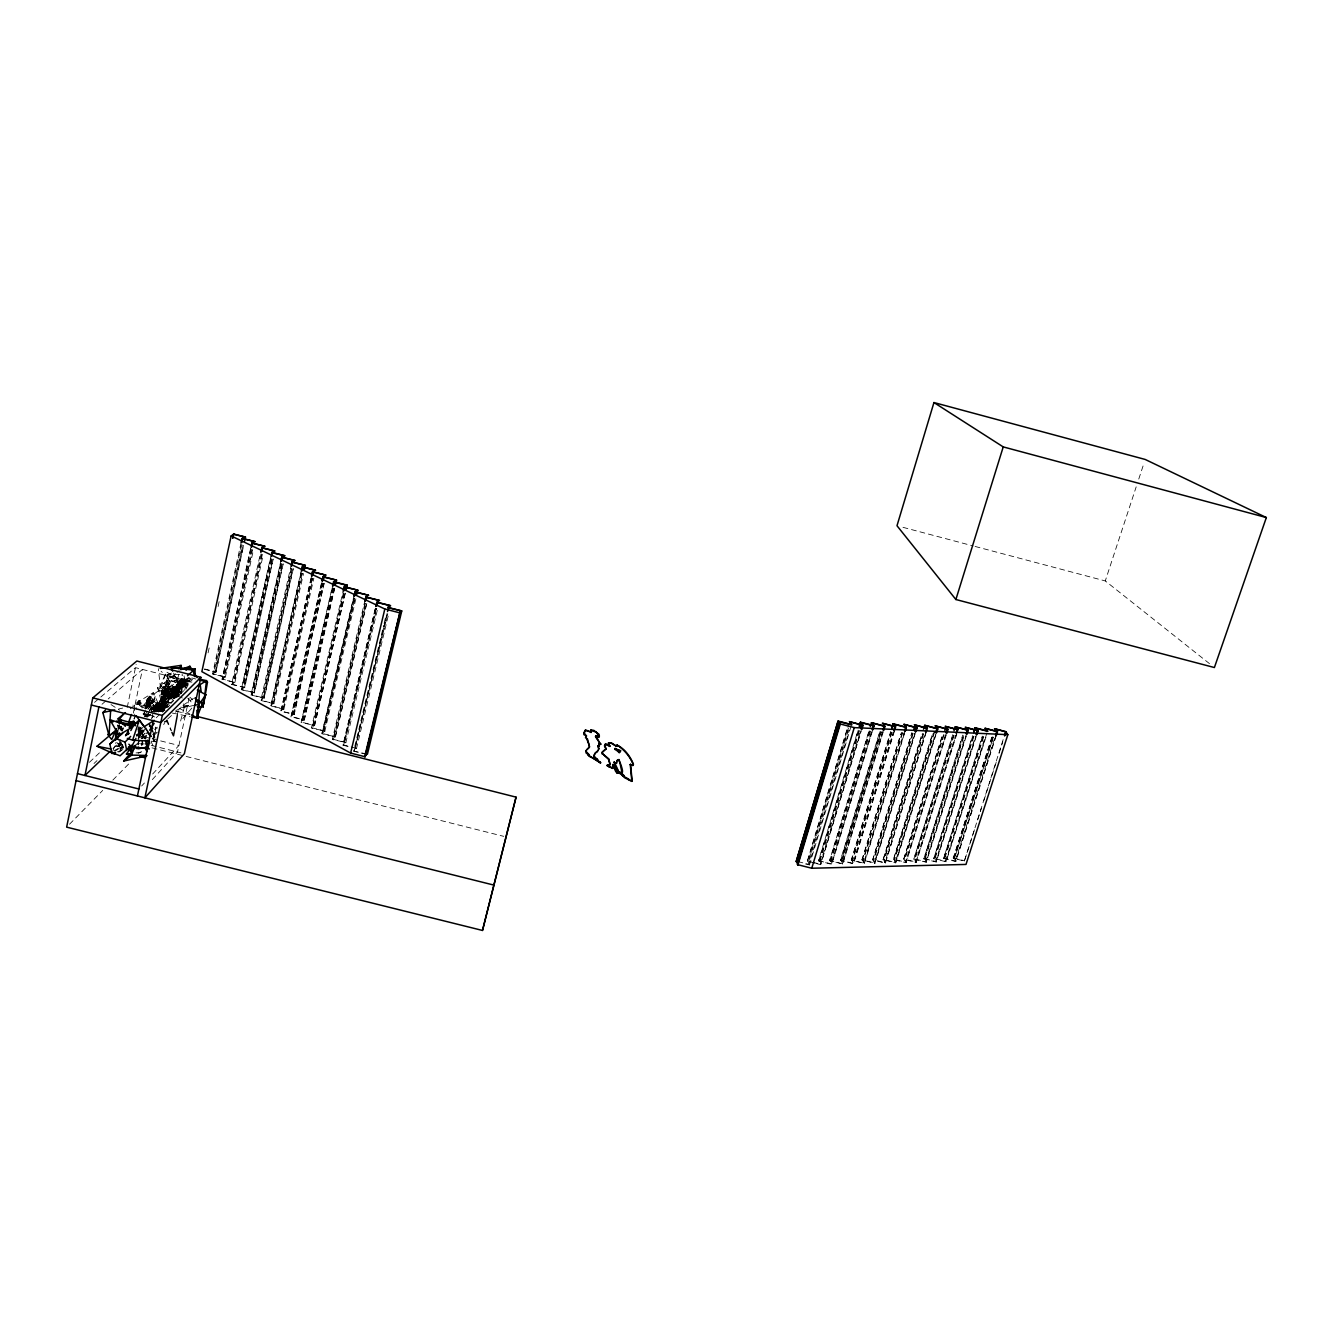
<?xml version="1.0" encoding="UTF-8"?>
<svg xmlns="http://www.w3.org/2000/svg" width="1333" height="1333" viewBox="0 0 1333 1333"><rect width="100%" height="100%" fill="white"/><g stroke="black" fill="none" stroke-linecap="round" stroke-linejoin="round"><path stroke-width="0.75" stroke-dasharray="5 3.75" d="M146.88 707.923L149.746 702.591L151.462 701.824L148.513 709.373M162.209 693.01L163.243 695.276L166.292 693.727L165.475 696.559L162.426 698.125L161.143 694.426L162.209 693.01L164.226 693.727M164.492 694.543L164.526 691.011L165.942 691.011L165.775 698.059L159.743 708.356L155.494 706.09L161.276 698.809L164.526 691.011L163.576 700.775L159.743 708.356M155.794 709.673L154.028 711.872L154.028 710.556L155.794 709.673L155.228 711.822M138.365 744.93L138.465 739.165M138.499 737.249L138.632 729.551L146.097 738.649M165.775 705.157L166.325 706.473L162.726 709.489L160.71 709.689L165.775 705.157L162.126 707.806L162.726 709.489L160.527 711.755M123.103 747.68L120.303 749.812L120.72 738.765M175.206 694.31L174.19 698.175L176.623 697.742L178.472 693.243L175.206 694.31L174.19 698.175L178.555 696.076M119.32 728.568L119.42 726.218L118.304 729.634L119.987 728.485L120.253 726.068L118.904 726.668M163.909 694.876L168.458 688.644L169.624 688.828L166.592 694.126L163.909 694.876L163.642 692.593L168.458 688.644M182.071 690.511L182.371 684.545L188.353 684.845M141.815 745.814L142.214 739.598M142.364 737.516L142.914 729.218M179.838 680.63L175.056 688.661L177.222 688.445L178.872 686.295L180.838 681.08L179.838 680.63L173.157 694.576L171.374 692.71L177.089 684.379L183.587 677.681L184.404 678.18L177.672 687.645L175.623 687.545L183.587 677.681M180.655 684.429L180.755 683.079L179.255 683.629L177.689 686.278L180.655 684.429L177.689 686.278M181.438 693.577L181.521 692.394L180.938 693.377M179.189 685.729L179.255 683.629M178.872 686.295L180.838 681.08M142.181 744.63L142.331 743.181L140.315 743.947M151.279 712.489L153.278 692.66L132.85 705.14M172.973 691.527L173.123 690.144L170.674 690.527L169.208 692.76L172.973 691.527L169.358 691.36M170.674 690.527L169.208 692.76M171.657 692.36L173.123 690.144M134.333 719.07L134.5 717.504M156.578 711.355L177.072 688.578L186.153 680.58L186.52 681.763L179.222 688.111L160.51 710.172M183.787 683.929L185.237 678.814L180.388 685.062L181.938 685.595L183.787 683.929L182.238 683.379L180.388 685.062M150.029 698.342L151.262 697.626L148.296 706.607L146.097 708.823L148.546 700.975L151.196 698.192M120.936 730.267L121.453 726.352M181.838 691.994L180.921 682.013L167.758 675.631L164.126 694.26L180.355 697.559M179.338 692.627L182.154 674.348M176.156 696.443L178.939 679.363L166.325 671.865L158.427 689.977L176.156 696.443L161.443 685.995L166.325 671.865M178.622 674.348L177.639 679.963L179.272 697.326L163.676 683.446L179.272 670.599M150.179 698.059L147.48 699.009L149.363 696.043L150.929 696.326L149.429 702.158L146.147 707.94M177.256 715.571L178.372 709.489L175.339 712.172M164.126 694.26L167.758 675.631M163.426 702.774L166.792 690.961L166.192 687.711L169.224 684.096L167.858 686.228L168.341 689.894L163.426 702.774L156.894 711.922L153.945 710.322M154.095 705.407L154.528 709.073L154.095 705.407L156.578 703.224L157.594 704.091L156.061 705.324L157.027 706.973L155.311 709.239M141.765 738.215L143.331 730.584M122.303 731.25L123.119 727.268M127.235 707.406L136.149 664.334M133.333 713.122L142.414 669.416L108.223 698.909M150.729 712.172L158.294 710.389L159.31 705.49L161.36 703.024L159.86 703.124L157.594 706.023L155.911 710.706L152.495 711.689M189.869 681.863L189.786 680.063L178.122 685.329L167.408 696.159L168.941 698.142L171.007 698.042L180.838 687.078L189.869 681.863L189.786 680.063M151.995 717.87L154.561 705.674L164.592 708.206M189.069 698.109L177.506 751.995L151.229 780.805M208.081 652.853L209.398 646.822M218.095 606.532L219.395 600.5M241.106 542.581L212.547 674.098L225.61 677.047L212.847 673.798M241.423 544.514L213.313 673.915L214.713 671.899L242.289 545.047M215.18 672.015L242.773 545.164M204.316 669.249L215.879 672.199L243.472 545.347M215.879 672.199L243.739 545.13M250.721 549.063L222.328 678.964L234.858 682.529L222.028 679.263L251.77 543.181M251.187 549.179L222.794 679.097L224.627 677.164L252.504 549.813M252.02 549.679L224.161 677.047L222.028 679.263M225.327 677.347L253.47 549.779M273.232 559.06L244.755 687.461L231.592 684.495L260.768 551.879M261.068 553.795L232.359 684.312L234.158 682.346L262.318 554.495M261.851 554.361L233.692 682.229L231.609 684.495M234.858 682.529L263.284 554.461M283.229 563.826L254.47 692.743L241.256 689.761L271.182 554.611M270.549 558.41L241.54 689.461L254.47 692.743M271.016 558.544L242.006 689.578L243.789 687.595L272.265 559.094M271.782 558.977L243.306 687.461L241.256 689.761M181.938 685.595L185.604 679.53M244.489 687.761L272.965 559.277M293.327 568.641L264.267 698.075L251.004 695.076L280.78 561.41M280.58 563.209L251.271 694.776L264.267 698.075M281.063 563.326L251.754 694.893L253.487 692.877L282.263 563.876M281.78 563.742L253.02 692.76L251.004 695.076M254.203 693.06L282.979 564.059M291.394 564.176L260.835 700.458L273.898 703.774L261.118 700.142L262.818 698.092L291.877 568.558M291.211 568.175L261.585 700.258L263.301 698.209L292.36 568.691M264.001 698.392L293.077 568.874M300.975 572.84L271.032 705.557L283.879 709.206L270.766 705.873L301.641 569.058M301.458 572.957L271.515 705.674L273.182 703.591L302.574 573.44M302.091 573.307L272.698 703.457L270.766 705.873M273.898 703.774L303.524 573.507M324.219 583.237L294.21 714.355L280.796 711.339L311.539 575.989M311.305 577.772L281.046 711.022L294.21 714.355M311.789 577.889L281.53 711.139L283.163 709.023L312.872 578.339M312.389 578.222L282.679 708.889L280.796 711.339M283.879 709.206L313.838 578.289M334.7 588.236L304.374 719.887L290.911 716.871L321.969 580.955M321.736 582.738L291.161 716.537L304.374 719.887M118.254 728.601L120.053 720.82M158.294 710.389L161.36 703.024M322.236 582.871L291.644 716.654L293.243 714.505L323.252 583.304M322.769 583.171L292.76 714.371L290.911 716.871M293.96 714.688L323.986 583.487M345.314 593.168L314.638 725.469L301.108 722.436L332.534 585.92M332.284 587.686L301.358 722.103L314.638 725.469M332.783 587.803L301.841 722.219L303.407 720.037L333.75 588.303M333.25 588.17L302.924 719.92L301.125 722.436M304.124 720.22L334.483 588.486M311.655 727.718L324.985 731.101L311.422 728.068L343.164 590.986M343.414 592.885L312.155 727.851L313.672 725.619L344.364 593.235M343.864 593.102L313.188 725.502L311.422 728.068M314.405 725.802L345.097 593.418M366.792 603.399L335.449 736.782L321.836 733.75L353.911 596.101M322.069 733.4L353.662 597.867M354.145 598L322.553 733.517L324.036 731.267L355.045 598.334M354.561 598.2L323.552 731.134L321.836 733.75M324.769 731.45L355.994 598.267M332.567 739.132L346.013 742.531L332.334 739.482L364.775 601.216M365.009 603.083L333.05 739.248L334.5 736.949L365.842 603.482M365.342 603.349L334 736.832L332.334 739.482M335.233 737.132L366.592 603.666M356.661 748.33L342.931 745.264L375.739 606.432M375.456 608.181L343.164 744.914L352.812 747.346M375.956 608.298L343.647 745.03L376.772 608.564M376.273 608.431L344.564 742.581L342.931 745.264M345.797 742.881L377.706 608.481M138.182 729.651L139.032 726.135M365.992 754.245L353.645 751.112L376.906 653.837M377.389 651.804L383.637 625.56M384.121 623.544L385.837 615.746M387.02 613.58L354.361 750.879L387.77 613.813M355.228 748.38L387.27 613.68M356.461 748.696L388.719 613.73M145.497 738.315L146.047 736.016L145.03 738.665M184.67 690.227L186.037 684.579L173.29 675.864L166.508 690.444L175.506 698.209M147.28 717.237L148.513 712.089M164.409 710.422L164.725 709.173L158.844 711.755M158.477 712.089L158.81 710.822L164.692 708.24L164.376 709.506L159.96 711.439M173.873 698.959L177.372 685.245L187.436 687.461M161.576 701.391L167.158 680.363L187.187 684.079L171.424 693.593L161.576 701.391L171.674 702.758M144.864 706.89L149.363 696.043M141.798 745.064L142.331 743.181M151.462 701.824L147.846 708.406M162.426 698.125L163.243 695.276M187.886 684.612L187.603 683.196L180.172 685.579L174.69 689.561L175.606 691.744L187.886 684.612L179.338 686.678L174.69 689.561M187.303 684.179L187.603 683.196M815.013 863.251L807.365 860.901L847.555 727.585M807.465 861.335L848.888 723.952M848.421 728.135L808.198 861.518L808.864 864.384L849.304 730.334M848.305 730.251L808.664 861.651L809.464 864.934L805.432 863.917M809.464 864.934L850.987 726.518M872.149 731.884L831.742 864.434L818.529 860.668L858.069 730.084M818.629 861.101L858.219 730.434M858.935 730.617L819.345 861.285L820.078 864.117L860.468 730.917M859.435 730.734L819.828 861.401L820.661 864.684L816.679 863.667M861.551 729.051L820.661 864.684L861.101 731.4M883.079 732.367L842.706 864.167L829.559 860.435L869.083 730.567M829.676 860.868L869.216 730.917M869.949 731.101L830.392 861.051L831.159 863.867L871.515 731.417M870.432 731.234L830.859 861.168L831.759 864.434M872.598 729.551L831.625 863.984L818.529 860.668M894.476 730.951L853.553 863.917L840.473 860.202L879.93 731.167M840.59 860.635L880.08 731.517M880.796 731.7L841.306 860.818L842.106 863.617L882.429 731.9M841.773 860.935L881.28 731.834L841.773 860.935L842.723 864.167M883.512 730.051L842.589 863.734L829.559 860.435M904.54 733.4L864.284 863.684L851.27 859.985L890.677 731.65M851.387 860.402L890.844 732M891.56 732.184L852.104 860.585L852.953 863.367L893.21 732.467M892.044 732.3L852.57 860.701L853.553 863.917M894.293 730.601L853.42 863.501L840.473 860.202M915.121 733.866L874.898 863.434L861.934 859.752L900.725 734.1M862.084 860.185L901.491 732.467M902.208 732.65L862.784 860.352L863.667 863.134L903.891 732.933M902.674 732.783L863.251 860.468L864.284 863.684M904.99 731.084L864.151 863.251L851.27 859.985M926.168 732.434L885.395 863.184L872.648 859.952L911.822 732.717M872.648 859.952L911.989 733.05M912.688 733.233L873.348 860.135L874.281 862.884L914.471 733.4M913.172 733.367L873.815 860.252L874.898 863.434M915.554 731.567L874.748 863.001L861.934 859.752M123.419 746.68L120.653 749.246L122.186 744.314M935.883 734.883L895.776 862.951L883.112 859.735L922.219 733.183M883.112 859.735L922.403 733.517M923.102 733.7L883.796 859.902L884.779 862.651L924.885 733.95M923.586 733.817L884.262 860.035L885.395 863.184M925.985 732.1L885.229 862.768L872.498 859.535M946.113 735.333L906.04 862.718L893.443 859.518L932.533 733.633M893.443 859.518L932.717 733.983M934.016 732.2L894.143 859.685L895.159 862.418L935.233 734.416M934.5 732.317L894.593 859.802L895.776 862.951M936.316 732.567L895.609 862.534L882.963 859.318M956.844 733.883L916.221 862.484L903.691 859.302L942.681 734.216M903.691 859.302L942.864 734.55M943.564 734.733L904.374 859.468L905.424 862.184L945.464 734.866M944.031 734.85L904.824 859.585L906.057 862.718M946.547 733.033L905.89 862.301L893.293 859.102M966.225 736.299L926.268 862.251L913.821 859.085L952.762 734.666M913.821 859.085L952.962 735M953.645 735.183L914.488 859.252L915.588 861.951L955.544 735.399M954.111 735.299L914.955 859.368L916.221 862.484M957.261 731.567L916.038 862.068L903.524 858.885M143.781 714.938L145.564 709.289M976.139 736.732L936.233 862.018L923.836 858.869L962.726 735.1M923.836 858.869L962.926 735.449M963.626 735.616L924.519 859.035L926.268 862.251M924.969 859.152L964.076 735.733M925.652 861.718L965.559 735.849M966.642 734L926.102 861.834L913.655 858.669M985.903 737.266L946.08 861.801L933.75 858.652L972.557 735.666M933.75 858.652L974.023 732.034M973.457 736.183L934.433 858.835L935.599 861.501L975.456 736.283M182.838 684.012L183.238 682.746L187.42 681.163L183.554 684.479L182.838 684.012L187.42 681.163M183.554 684.479L183.238 682.746M186.703 680.696L187.02 682.413M973.906 736.299L934.883 858.952L936.233 862.018M976.539 734.45L936.049 861.601L923.669 858.452M996.234 735.716L955.828 861.568L943.581 858.452L982.321 736.099M943.581 858.452L982.538 736.433M983.221 736.616L944.247 858.619L945.447 861.268L985.237 736.799M983.671 736.732L944.68 858.735L946.08 861.801M986.953 732.967L945.897 861.385L933.583 858.252M974.456 829.759L964.359 861.068L953.295 858.252L991.985 736.532M953.295 858.252L992.202 736.866M992.885 737.032L953.945 858.419L955.194 861.051L994.935 737.232M954.395 858.519L993.335 737.149L954.395 858.535L955.828 861.568M996.018 735.383L955.628 861.168L943.397 858.052M964.359 861.068L1003.216 739.432M977.606 819.978L981.388 808.248M983.904 800.417L996.517 761.293M999.034 753.462L1002.816 741.731M1209.498 663.651L1105.274 580.938L1136.183 486.878M1138.765 479.047L1143.914 463.367M152.279 709.906L153.845 705.79L152.812 702.791L155.178 696.709L152.662 698.492L150.462 703.224L151.046 706.807L149.363 710.322M145.43 708.973L150.096 697.776M175.056 688.661L179.139 682.329L180.472 682.096L176.689 692.144L173.157 694.576M148.996 711.455L151.829 708.456L150.412 709.223L147.646 706.757L151.262 697.626M177.222 688.445L179.838 684.479M112.589 751.712L116.121 742.331M153.712 707.356L156.578 703.224M162.693 689.977L160.56 695.476L165.175 689.361M161.876 703.524L157.227 710.156L156.161 709.906L160.027 703.357L161.876 703.524L158.594 710.606L157.527 710.372L160.893 703.241M150.479 704.224L152.379 699.458L155.178 696.709M155.911 710.706L160.627 702.608M176.223 696.726L162.976 693.127L169.874 675.931L187.82 685.345L186.12 689.028M181.705 678.83L175.106 693.527L172.807 695.626L169.891 694.76L181.321 678.397L172.807 695.626M142.214 730.234L139.049 730.101L140.765 725.935M152.812 702.791L154.328 698.092L155.711 697.326M162.609 712.339L165.642 705.19L164.859 686.212L146.18 699.808L155.178 711.205M144.897 716.004L147.113 710.772M174.79 688.295L175.439 686.862L174.19 686.712L162.493 696.809L163.259 698.892L165.409 698.292L174.79 688.295L171.574 689.861L163.259 698.892M173.557 688.128L174.19 686.712M164.542 689.694L160.56 695.476L163.326 689.661C160.493 686.245 165.542 684.046 164.542 689.694L162.709 693.777L165.409 698.292M138.499 732.817L140.881 727.535L139.915 733.517L136.699 735.716M182.238 683.379L185.237 678.814M171.857 697.309L179.355 689.644L171.057 694.86L170.191 696.759L171.857 697.309L179.355 689.644M152.762 711.522L159.36 708.09L160.96 710.122L164.292 709.673L162.476 711.439L163.526 711.255L161.326 711.255L160.826 709.106L157.777 710.039M169.891 694.76L181.321 678.397M163.709 724.635L165.492 721.036M177.672 687.645L184.404 678.18M143.264 714.588L144.181 712.838L144.947 715.088M136.849 736.632L140.382 729.851L144.597 738.365M180.272 682.829L181.838 679.23L180.405 679.363L178.722 682.579L180.272 682.829L181.838 679.23M178.839 682.979L180.405 679.363M177.156 686.162L178.122 684.346M120.703 742.531L118.837 745.913L121.82 743.114M138.199 730.901L140.132 727.401M180.522 686.712L186.353 679.58L185.254 679.23L178.472 686.778L180.522 686.712L182.404 682.896L184.554 682.063M119.82 745.897L121.736 742.514M353.645 751.112L367.425 754.178M154.595 735.216L153.062 737.632L154.595 735.216L152.745 734.616M150.896 708.573L153.395 704.324L152.795 701.791M142.714 706.907L142.081 707.973L139.015 701.125L139.648 700.292L142.714 706.907L144.847 708.273M119.92 729.251L121.786 726.202M175.756 688.811L157.527 687.378L162.593 706.19L165.275 705.707L175.756 688.811L178.689 693.677M159.46 708.806L160.676 706.857L164.576 707.523L166.742 706.223L163.492 708.706L159.46 708.806L159.493 710.339L163.026 710.039L166.408 706.757M159.493 710.339L160.676 706.857M147.98 709.406L150.596 705.324L150.462 703.224L151.046 706.807M171.374 692.71L174.906 690.261L180.472 682.096M175.623 687.545L179.072 682.279L178.272 682.929L182.071 679.763M120.303 749.812L125.685 741.465M169.224 684.096L167.691 683.912L165.309 687.545L165.275 690.411L160.477 700.825L152.479 709.523L156.894 709.922L164.109 701.458M166.192 722.086L166.458 720.27M181.538 691.777L171.474 693.81L162.493 699.258L163.292 704.74L165.625 701.241L173.707 695.959L177.822 695.443M183.154 682.146L185.254 679.23M138.249 731.217L140.115 728.451M166.908 691.094L170.874 685.695L168.824 686.195L165.759 690.677L166.908 691.094L170.874 685.695M165.759 690.677L169.741 685.279M176.972 696.093L178.455 694.826L177.706 694.276L175.14 695.843L177.556 695.409M140.265 706.423L144.314 705.607L153.278 692.66L161.676 710.989M183.621 683.246L186.353 679.58M175.339 673.615L160.91 691.477L158.31 668.716M122.736 746.163L118.137 752.678L123.236 749.229M166.142 703.058L172.024 694.093L176.972 689.261L170.941 693.876L164.109 701.841L166.142 703.058L167.325 702.124L177.022 689.761M161.143 694.426L163.559 692.843M139.632 704.84L140.815 702.574L137.882 702.408L136.682 704.007L139.632 704.84L136.682 704.007M137.999 738.482L141.481 733.817L145.264 733.267M136.682 704.69L137.882 702.408M145.13 708.673L149.746 702.591M172.54 696.542L178.255 688.844L186.52 681.763M158.427 689.977L161.443 685.995L178.939 679.363M146.68 735.149L144.597 737.882L144.031 735.366L146.647 733.25M139.082 704.657L137.982 701.641L139.648 700.292M178.472 686.778L180.671 682.796L184.087 680.98M133.767 718.904L135.183 717.154M186.153 680.58L153.678 709.306L172.957 693.677L187.836 678.297L188.753 678.58L183.071 685.129L181.088 683.846L188.186 677.364M151.345 718.67L153.645 715.854M138.715 736.316L142.698 731.55M180.172 685.579L181.055 687.145L175.606 691.744L185.637 684.262M142.631 738.149L145.23 735.549M157.944 711.205L163.909 703.891L173.473 695.376M149.529 704.024L145.63 707.806L144.78 706.84L147.796 703.341L149.529 704.024L148.08 705.624M142.964 705.973L146.647 701.691M163.976 695.876L161.743 693.993L163.892 692.31L166.425 694.076L162.009 698.125L175.439 686.862M166.425 694.076L162.493 696.809M136.366 735.583L141.215 730.051M151.562 710.106L154.495 706.79M168.941 698.142L179.022 686.895L189.636 680.763M117.054 746.563L119.753 743.564M176.589 688.345L183.454 684.612L183.754 685.545L179.588 688.644L177.172 689.811L176.589 688.345L183.454 684.612M177.172 689.811L183.754 685.545M141.648 785.987L144.414 782.988M152.678 773.99L178.889 745.497L151.579 738.615M170.557 694.293L185.637 680.73M118.57 746.547L121.253 743.731M69.533 824.211L102.724 790.402M112.822 780.122L130.134 762.493M170.674 702.891L173.307 700.208M167.408 696.159L169.474 696.059L179.938 685.529L190.019 681.18M153.812 735.683L157.861 731.617M175.19 689.428L150.096 710.189M144.98 716.921L147.88 714.038M148.546 716.471L150.696 714.355M155.744 712.089C164.526 706.173 172.374 690.461 181.121 688.378L157.694 711.805M169.624 688.828L163.642 692.593M136.632 735.833L146.663 728.035M156.194 717.821L160.543 713.538M170.707 703.557L173.623 700.691M180.888 693.56L183.787 690.711M164.109 701.841L176.972 689.261M121.303 730.984L123.369 728.451M144.664 716.271L146.93 714.071M112.988 748.563L118.87 742.898L118.304 745.63L121.47 743.714L122.369 747.18M94.01 763.492L97.009 760.626M150.112 709.906L154.561 705.674M181.088 683.846L182.021 684.262L189.103 677.647M89.428 762.309L101.391 751.012M136.799 743.981L140.965 740.048M142.348 738.749L145.13 736.116M165.525 705.84L181.371 690.977M157.294 711.372L162.726 709.756L166.642 706.573L163.909 707.84L167.158 707.29M146.48 716.954L149.363 714.321M173.54 673.082L178.422 684.012L184.471 678.53M151.412 703.924L155.211 700.625L154.545 699.692L153.428 700.575L150.746 702.974L151.412 703.924L155.211 700.625M150.746 702.974L154.545 699.692M180.755 683.079L177.806 684.912M167.775 718.854L173.823 713.505M102.008 704.257L106.673 700.242M164.342 692.377L165.942 691.011M136.549 735.499L139.532 732.967M94.51 702.358L99.225 698.359M100.808 697.026L135.466 667.65L191.435 681.879M162.976 693.127L177.439 681.113L187.82 685.345M144.564 733.933L141.081 736.799L144.031 735.366M182.171 684.662L186.603 681.096M130.267 708.789L135.016 704.974L136.949 709.723M163.292 704.74L171.657 698.009L180.022 694.676M169.841 705.24L160.826 711.006M146.547 716.871L149.779 714.305M138.715 730.651L144.997 725.735M170.191 696.759L178.889 689.361M178.005 689.511L180.705 687.428L153.528 709.456M144.93 716.487L147.78 714.321M177.822 686.862L176.856 687.595L181.571 684.096M188.186 683.612L184.071 686.145M145.53 715.754L148.53 713.588M145.697 716.687L148.796 714.538L151.479 715.738M169.591 703.724L154.328 711.305L168.341 705.19M139.049 730.101L142.131 727.985M183.004 705.274L193.435 698.425M121.036 730.534L123.136 729.218L121.003 727.435M180.921 682.013L165.275 691.81L182.388 697.975M167.042 707.04L164.109 708.856L160.71 708.39M148.863 699.258L146.447 700.675L146.947 704.59L149.363 703.158L148.863 699.258L148.546 703.607L149.363 703.158M144.514 730.834L137.716 734.566L144.547 732.084M159.36 708.09L161.026 707.09L162.493 709.639M156.244 711.389L160.826 709.106M117.804 748.996L123.969 745.497L116.787 743.664M146.947 704.59L147.28 700.242L146.447 700.675M154.578 711.605L160.543 708.456M137.816 728.834L141.248 727.035M138.415 732.6L147.746 730.184M152.429 734.383L156.044 732.533M138.032 753.462L141.598 751.645M137.982 701.641L139.015 701.125M153.262 711.339L155.461 710.272M135.799 745.047L139.448 743.364M155.994 704.774L157.594 704.091M160.66 711.255L164.609 709.656M175.756 710.506L191.952 703.974M178.722 696.692L166.042 675.115L171.557 673.065M146.847 702.374L148.63 701.725M147.43 699.942L149.213 699.292M137.649 729.951L141.515 728.601M139.249 731.984L143.181 730.617M149.113 696.959L150.929 696.326M174.54 697.159L177.822 696.076M165.042 710.439L161.926 711.455L163.226 708.906L164.675 709.056M155.611 727.835L157.444 727.235M164.376 721.703L166.975 720.886M117.471 751.812L121.203 750.646M154.378 729.318L157.094 728.501M166.508 690.444L186.037 684.579M155.661 710.306L164.509 708.556M161.026 707.09L153.095 710.489L154.378 712.389M155.494 706.09L161.91 704.324M163.676 683.446L177.639 679.963L191.902 682.146M138.182 734.033L142.198 733.1M118.704 708.973L122.669 708.073M163.909 707.84L169.858 706.573M162.593 706.19L168.325 704.99M160.91 691.477L183.937 686.795L182.388 675.115M178.739 683.529L180.055 683.296M136.049 752.928L143.148 751.912M156.461 710.122L158.86 709.822M160.96 710.122L163.243 709.839M138.215 731.834L143.931 731.184M175.839 686.528L178.005 686.295M178.722 682.579L180.155 682.446M180.538 679.763L181.954 679.613M183.287 705.774L191.036 705.274M139.199 730.317L143.164 730.051M166.042 675.115L180.138 674.448M178.439 685.712L180.488 685.629M183.271 706.457L191.269 706.623M164.509 709.073L150.646 708.639L155.844 711.705M138.199 731.667L144.114 731.884M176.206 686.745L178.255 686.845M137.882 703.091L140.815 702.574M114.738 746.13L122.603 746.58M151.012 741.215L155.111 741.448L152.678 738.149M180.505 707.173L184.254 707.506L194.135 705.34L180.555 721.22L184.254 707.506L183.621 703.841M150.312 709.339L151.662 709.473M168.425 689.528L169.591 689.711M177.422 696.343L178.605 696.542M172.34 713.072L190.086 716.654M135.966 734.683L149.629 738.132M151.246 745.38L180.938 752.862M152.029 747.846L184.187 755.928M186.187 756.444L503.707 836.341M323.969 733.883L335.449 736.782M807.365 860.901L811.13 861.851M813.013 862.334L820.545 864.251M797.984 861.618L809.348 864.5M176.656 711.255L190.702 714.821M953.095 857.835L964.176 860.651M204.599 668.966L216.163 671.915M231.892 684.196L244.755 687.461M903.008 527.335L973.09 545.913M975.09 546.447L1105.274 580.938M191.852 677.964L195.768 679.014M146.18 699.808L165.642 705.19M160.027 703.357L161.01 703.641M172.207 692.66L175.106 693.527M165.475 696.559L162.509 694.276M184.637 679.863L185.737 680.197M171.057 694.86L172.707 695.409M166.692 689.744L167.841 690.161M168.824 686.195L169.958 686.612M150.046 715.005L157.577 718.17M178.755 681.829L179.772 682.279M178.422 684.012L185.837 687.678M183.937 686.795L170.724 680.213L161.076 671.265M189.103 677.93L192.585 679.713M143.014 713.905L146.13 715.538M173.29 675.864L187.486 683.396M179.089 708.19L189.736 713.921M117.054 742.748L124.186 746.98M165.292 700.908L167.325 702.124M162.493 699.258L165.625 701.241M182.371 684.545L187.253 687.678M111.022 704.574L119.52 710.172M144.314 705.607L150.946 710.089M169.874 675.931L177.439 681.113L181.405 696.359M143.831 713.122L148.663 716.554M117.471 725.252L121.986 728.534M157.294 707.173L158.144 707.806M188.07 677.714L193.935 682.463M182.021 684.262L183.071 685.129M147.796 703.341L148.763 704.157M176.056 697.642L171.424 693.593L167.158 680.363M177.372 685.245L182.971 690.561M189.953 697.209L192.752 699.858M174.906 690.261L176.689 692.144M187.753 698.159L191.585 702.458M180.338 687.478L181.121 688.378M152.512 738.449L155.111 741.448M164.859 686.212L174.506 698.659M169.474 696.059L171.007 698.042M153.428 700.575L154.095 701.508M151.862 702.091L152.529 703.041M141.481 733.817L144.747 738.665M179.338 686.678L180.222 688.245M119.187 725.135L121.936 730.401M140.382 729.851L144.464 738.499M166.258 720.203L171.091 730.617M138.182 732.9L143.431 744.181M151.296 741.998L152.962 745.714M157.527 687.378L165.275 705.707M175.956 688.528L176.856 690.694M118.937 725.452L120.52 729.284M166.975 719.62L171.34 730.434M178.289 686.495L178.872 687.961M138.615 700.791L140.198 707.007M159.16 710.122L159.777 711.739M122.069 744.347L123.436 748.03M153.428 733.6L155.161 739.065M182.621 685.212L182.921 686.145M138.632 729.551L141.481 738.765M153.395 704.324L153.845 705.79M182.204 686.412L182.588 687.711M117.354 724.919L118.787 730.467M153.212 732.5L155.128 741.948M119.02 739.465L120.653 749.246M184.054 675.848L185.937 687.261M143.481 734.533L144.031 738.082M179.622 684.995L179.405 683.379L179.422 684.862M138.515 728.001L139.815 737.949M154.178 732.267L154.911 737.965M166.325 691.844L166.592 694.126M138.349 734.633L138.965 741.598M153.312 737.899L153.628 741.731M155.311 727.068L155.494 732.983M134.55 705.374L134.75 716.521M156.894 709.922L156.894 711.922M149.413 698.309L148.43 702.708L146.647 703.374L147.646 698.959L149.413 698.309M185.354 682.746L182.254 686.162L185.354 682.746M185.454 683.512L183.188 686.662L186.287 683.229L185.454 683.512M151.679 709.106L150.496 708.739L151.679 709.106"/><path stroke-width="1.5" d="M608.548 758.677L609.981 764.909L606.998 765.559L610.247 764.509L608.548 758.677L602.533 753.745L602.349 751.979L604.832 749.763M115.554 738.832L116.021 729.051M127.751 749.113L131.317 751.229L131.65 745.18M192.069 717.054L197.984 718.237L199.5 690.127M115.888 731.534L109.023 735.633L110.622 710.789M616.646 746.363L611.38 742.831L608.448 742.931L609.798 746.447L605.399 744.047L610.064 746.047L608.198 743.331L611.114 743.214L616.646 746.363L616.979 745.014C624.76 748.796 630.259 756.378 633.475 764.326L632.825 765.475L630.276 764.575L632.825 765.475M133.383 724.935L133.833 721.153M195.268 698.559L203.666 704.141L206.498 680.613L199.017 679.03M587.153 739.182C584.037 734.216 590.019 744.764 589.303 747.313L587.153 749.213M587.403 738.782L589.586 746.913L585.903 750.829M585.454 737.682L586.487 735.983L583.904 732.683L585.52 729.951L591.335 732.167L585.254 730.351L583.804 734.55L586.487 735.983M191.519 714.888L196.834 717.754L198.784 704.757L205.882 694.726L197.317 690.144M127.785 734.533L128.435 730.701L125.569 735.766M203.666 704.141L207.481 682.179L206.498 680.613L198.317 685.762M177.256 715.571L173.507 735.833L171.89 732.35M200.85 677.297L162.309 715.438L144.864 797.834L184.371 753.728L200.85 677.297L136.849 661.018L92.793 697.875L66.65 827.143L482.496 930.451L516.054 797.134L198.734 716.854M98.909 706.94L84.962 775.489L110.039 751.395M137.416 795.984L153.278 720.67M231.142 535.933L201.866 671.649L350.612 753.078L365.159 756.761L400.833 611.031L399.633 612.813L384.82 608.998L231.142 535.933L233.742 534.033L245.489 537.082L244.622 541.115M232.592 538.282L233.475 534.25L245.489 537.082M232.875 538.065L233.742 534.033M133.283 746.38L137.066 748.546L137.282 747.513M241.106 542.581L242.273 538.332L255.236 541.698L241.989 538.532L244.039 536.982M241.856 542.498L242.739 538.449L244.522 537.099M251.154 547.03L252.054 542.964L265.084 546.347L251.77 543.181L253.787 541.598M251.637 547.147L252.52 543.081M260.768 551.879L261.918 547.646L275.015 551.029L261.651 547.863L263.634 546.247M261.518 551.779L262.401 547.763L264.101 546.363M271.465 556.528L272.365 552.495M280.78 561.41L281.68 557.361L283.579 555.678M281.03 561.193L281.946 557.144L295.143 560.56L281.68 557.361M281.513 561.31L282.413 557.261L284.062 555.811M291.177 566.008L292.094 561.943L305.357 565.375L304.441 569.441M291.66 566.142L292.577 562.076L294.176 560.593M301.425 570.824L302.341 566.808L315.654 570.257L302.091 567.042L303.907 565.292L302.991 569.308M301.908 570.957L304.391 565.425L303.491 569.424M311.522 575.989L312.455 571.957L314.205 570.174M311.772 575.756L312.688 571.707L326.068 575.173L312.439 571.94M312.255 575.873L314.705 570.307M321.969 580.955L324.619 575.09M322.203 580.721L323.136 576.656L336.566 580.138L335.633 584.187M115.571 740.248L117.821 730.534M322.686 580.838L325.102 575.223M332.517 585.92L335.116 580.072L334.183 584.121M332.75 585.67L333.667 581.655L347.18 585.154L346.247 589.153M333.25 585.804L335.616 580.188M343.164 590.986L344.314 586.703L357.877 590.219L356.727 594.485M343.881 590.869L346.213 585.204M346.03 589.403L347.18 585.154M353.911 596.101L356.428 590.152M354.128 595.851L355.078 591.802L368.691 595.318L354.861 592.052M354.628 595.984L356.927 590.269M364.775 601.216L365.925 596.951L379.605 600.483L365.709 597.201L367.242 595.251M365.475 601.083L367.741 595.384M375.739 606.432L378.155 600.417M375.939 606.165L376.889 602.149L390.636 605.699L376.689 602.416M376.439 606.298L378.672 600.55M350.612 753.078L384.82 608.998M387.503 611.564L389.686 605.765M388.236 609.664L389.186 605.632L387.77 607.665L401.766 610.947L387.953 607.398M365.159 756.761L400.317 610.897L364.659 756.644L366.492 754.361M401.766 610.947L367.425 754.178M482.496 930.451L516.054 797.134M146.747 755.911L123.686 761.06L131.717 755.095L134.416 745.847M838.09 721.07L796.184 861.585L838.09 721.07L851.587 724.552M933.95 402.549L896.992 525.735L955.878 599.517L1214.396 667.533L1266.35 517.554L1145.197 459.452L933.95 402.549L1003.232 446.905L1266.35 517.554M797.534 864.634L796.917 861.768L838.957 721.603L839.79 723.886L797.534 864.634L811.764 868.233L965.992 864.434L1007.848 734.666L1005.749 731.617L994.501 728.701L1005.965 731.95L1004.699 735.866M798.034 864.75L797.401 861.884L839.457 721.736L840.29 724.019L798.017 864.75M811.764 868.233L854.27 727.618L1007.848 734.666M859.268 726.118L860.468 722.169L873.798 725.602L872.598 729.551M859.418 726.468L860.468 722.169M860.135 726.652L861.335 722.703L862.268 724.952L861.068 728.934M860.618 726.785L861.834 722.819L862.901 725.435L861.701 729.418L862.751 725.085L849.354 721.62L862.901 725.435M870.282 726.635L871.465 722.703L884.729 726.118L883.512 730.051M872.115 729.434L873.315 725.485L872.349 723.236M872.748 729.901L873.948 725.952L872.832 723.352M883.029 729.934L884.246 726.002L883.229 723.752M883.679 730.401L884.879 726.468L883.696 723.886M891.894 727.701L893.11 723.752L906.207 727.135L904.99 731.084M892.06 728.051L893.11 723.752M599.017 736.849L595.884 735.666L595.434 736.616L600.616 744.314L595.701 736.216M893.826 730.484L895.043 726.502L893.976 724.286M894.293 730.601L895.526 726.635L882.346 723.236L895.693 726.985L894.46 724.402M904.507 730.967L905.724 727.018L904.624 724.802M905.157 731.434L906.373 727.485L905.107 724.919M913.921 729.268L915.154 725.302L916.288 727.518L915.071 731.434M914.388 729.401L915.621 725.435L916.954 727.985L915.721 731.9M955.878 599.517L1003.232 446.905M915.554 731.567L916.771 727.635L903.741 724.269L916.954 727.985M923.452 729.234L924.685 725.302L937.549 728.618L936.316 732.567M925.502 731.967L926.735 728.018L925.569 725.819M925.985 732.1L927.218 728.135L914.271 724.785L927.401 728.485L926.035 725.935M935.849 732.45L937.082 728.501L935.866 726.318M936.499 732.9L937.749 728.968L936.333 726.435M944.814 730.767L946.047 726.802L947.313 728.984L946.08 732.9M946.547 733.033L947.763 729.118L934.983 725.802L947.963 729.451L946.73 733.367M953.995 730.717L955.244 726.785L967.891 730.067L966.642 734M956.178 733.417L957.427 729.468L956.128 727.301M966.175 733.883L967.425 729.951L966.108 727.785M966.842 734.333L968.108 730.401L966.558 727.901M973.823 731.717L975.073 727.751L987.586 731.001M974.023 732.034L975.073 727.751M976.089 734.333L977.339 730.417L975.973 728.268M976.539 734.45L977.789 730.534L965.209 727.268L978.005 730.867L976.756 734.783M995.568 735.266L996.817 731.334L995.384 729.201M996.018 735.383L997.267 731.45L984.837 728.235L997.501 731.784L996.234 735.716M1004.482 735.533L1005.749 731.617M127.318 738.382L132.617 740.148L139.315 720.037L151.462 736.499M597.817 745.997L599.167 746.147L599.217 743.714L599.433 745.747L597.817 745.997L598.734 749.079M117.487 738.532L119.553 732.817M125.519 712.605L117.604 718.97L128.701 722.069L131.5 714.471M196.834 717.754L205.882 694.726M116.638 728.751L111.705 739.565L107.673 734.416M119.104 723.352L120.753 719.753M600.217 762.976C586.687 752.912 616.179 772.59 588.286 755.361L588.819 754.428L585.754 751.046M130.851 730.551L132.733 726.852L109.956 719.77L118.787 735.116L132.733 726.852L129.151 727.418M131.317 723.202L131.784 722.286L136.533 723.019L133.367 725.685M591.069 732.55L591.102 729.917L593.918 730.417L599.084 734.4L599.4 736.233L598.317 737.499L595.884 735.666M128.851 744.214L131.55 746.797L135.966 738.332M605.649 743.647L604.432 745.814L605.965 749.263M146.163 746.563L148.163 742.981M130.667 724.735L131.267 723.686M134.7 747.813L135.599 746.297M149.646 730.201L154.178 723.319M586.17 750.429L586.053 752.945L588.553 754.828M129.201 724.769L131.367 722.619M591.435 731.867L591.102 729.917M599.134 736.632L596.051 731.65M588.286 755.361L588.819 754.428M589.569 756.644L588.569 754.945M594.268 756.627L597.467 759.877L594.268 756.627A64.884 17.029 34.4 0 1 597.067 751.662L597.917 750.779M608.281 759.077L602.533 753.745M616.979 745.014C623.527 749.113 630.326 756.527 633.208 764.725M614.93 748.679L620.745 750.679L619.212 752.628L614.93 748.679L620.478 751.079L619.212 752.628M615.113 749.579L615.196 748.296M608.681 766.858L612.697 768.075L606.998 765.559M613.93 762.243L616.479 763.309L617.079 760.393L618.945 759.493C619.795 762.659 626.493 776.556 618.995 772.224C617.596 770.424 611.614 760.476 615.796 762.859L616.762 762.909M613.147 767.541L612.68 764.825L615.729 771.54L617.096 773.073L620.028 773.073C627.11 775.973 620.278 775.573 623.944 775.773M618.995 772.224L614.213 761.843M617.096 773.073L620.028 773.073M630.276 764.575L631.859 781.421L624.61 777.739L622.261 775.09M623.661 776.189L623.811 775.289M628.51 779.538L632.142 781.021L630.542 764.176M178.805 668.683L181.105 665.384L160.21 668.433M132.15 755.128L126.435 754.011L132.217 746.247M612.43 768.475L612.947 764.426L617.362 772.673M118.437 720.52L123.219 714.338M357.877 590.219L344.097 586.953L345.73 585.087M194.335 676.181L194.051 670.149L195.068 668.933L171.091 667.616L172.723 671.265M116.987 737.266L109.873 744.031L111.655 752.562L120.087 755.794L130.734 745.83M123.686 761.06L133.983 749.246M336.566 580.138L322.886 576.906M133.667 721.353L131.567 723.602L129.718 721.67L130.634 723.552L132.733 721.286M186.02 670.299L189.886 666.25L197.134 677.664M126.752 750.596L125.052 742.098L130.667 736.383M199.433 683.912L160.81 722.569L91.36 705.04M109.023 735.633L102.858 712.572L105.59 709.906M305.357 565.375L291.844 562.176L293.693 560.477L291.844 562.176M132.633 747.913L135.416 745.297M187.503 675.781L195.068 668.933L195.085 676.697M109.873 744.031L122.653 733.317M130.217 726.485L134.75 722.403M137.066 748.546L138.682 747.08M115.038 754.328L97.026 746.247L116.571 729.618M273.548 550.946L271.615 552.595L285.029 555.778L271.882 552.362M129.768 728.018L139.315 720.037M154.211 720.32L144.131 726.768L136.183 715.738M127.935 724.336L131.367 722.286M114.721 750.746L117.804 748.996M125.835 735.166L129.251 733.35M616.812 760.793L618.679 759.893L619.962 762.859L622.161 773.457M180.721 669.666L189.886 666.25M111.872 753.562L115.604 752.395M126.818 748.896L132.417 747.13L128.485 746.913M102.858 712.572L114.738 709.872M138.299 748.779L146.297 747.313M590.852 730.301L595.784 732.034M194.918 705.007L198.784 704.757L195.135 697.776M600.883 743.931L599.217 743.714M600.616 744.314L598.95 744.114M126.435 754.011L130.451 753.895M197.267 706.757L203.266 706.89L202.733 702.991M131.717 755.095L146.797 755.444M132.617 740.148L148.979 741.098M130.634 723.552L131.567 723.602M171.091 667.616L194.051 670.149M131.55 746.797L149.363 748.879M128.701 722.069L138.515 723.236M97.026 746.247L110.922 748.979M139.748 756.627L145.464 757.761M135.516 725.702L116.404 721.22L122.103 723.502M77.481 773.623L138.882 788.986M76.064 780.638L494.293 885.195M145.18 743.864L149.229 744.88M92.793 697.875L162.309 715.438M975.289 728.085L987.803 731.334L986.187 728.851M968.108 730.401L955.244 726.785M957.877 729.584L945.164 726.302L958.094 729.917L956.594 727.418M937.749 728.968L924.685 725.302M893.277 724.102L906.373 727.485M333.45 581.904L346.963 585.404M884.879 726.468L871.465 722.703M860.618 722.503L873.948 725.952M838.224 721.42L851.72 724.902L850.704 722.286M839.79 723.886L854.27 727.618M622.428 773.057L619.278 771.807M199.667 680.063L207.481 682.179M628.793 779.122L622.278 775.556M125.052 742.098L116.604 738.765M595.934 758.744L597.734 759.46M595.651 759.144L597.467 759.877M600.483 762.576L589.852 756.244M619.745 773.473L623.544 775.689M149.429 726.068L152.795 728.285M619.478 752.229L615.379 749.196M127.951 748.829L131.317 751.229M109.956 719.77L112.955 721.969M607.265 765.159L608.964 766.442M125.335 726.285L120.053 720.82L122.636 723.786M147.33 732.434L149.929 735.433M147.33 740.165L149.829 743.181M995.834 729.318L997.501 731.784M985.737 728.734L987.136 730.884M976.423 728.385L978.005 730.867M149.579 724.552L152.845 731.784M946.513 726.935L947.963 729.451M145.28 740.232L148.546 747.146M145.18 747.946L146.93 751.712M146.18 741.864L147.78 745.38M604.699 745.414L606.232 748.863L602.083 752.379L602.266 754.145M850.221 722.153L851.104 724.419M201.95 703.491L203.266 706.89M598.067 745.614L599 748.679L596.801 752.062A64.884 17.046 34.4 0 0 594.001 757.027M196.767 710.389L197.984 718.237M200.317 685.445L201.116 691.294M181.105 665.384L181.621 669.283"/></g></svg>
